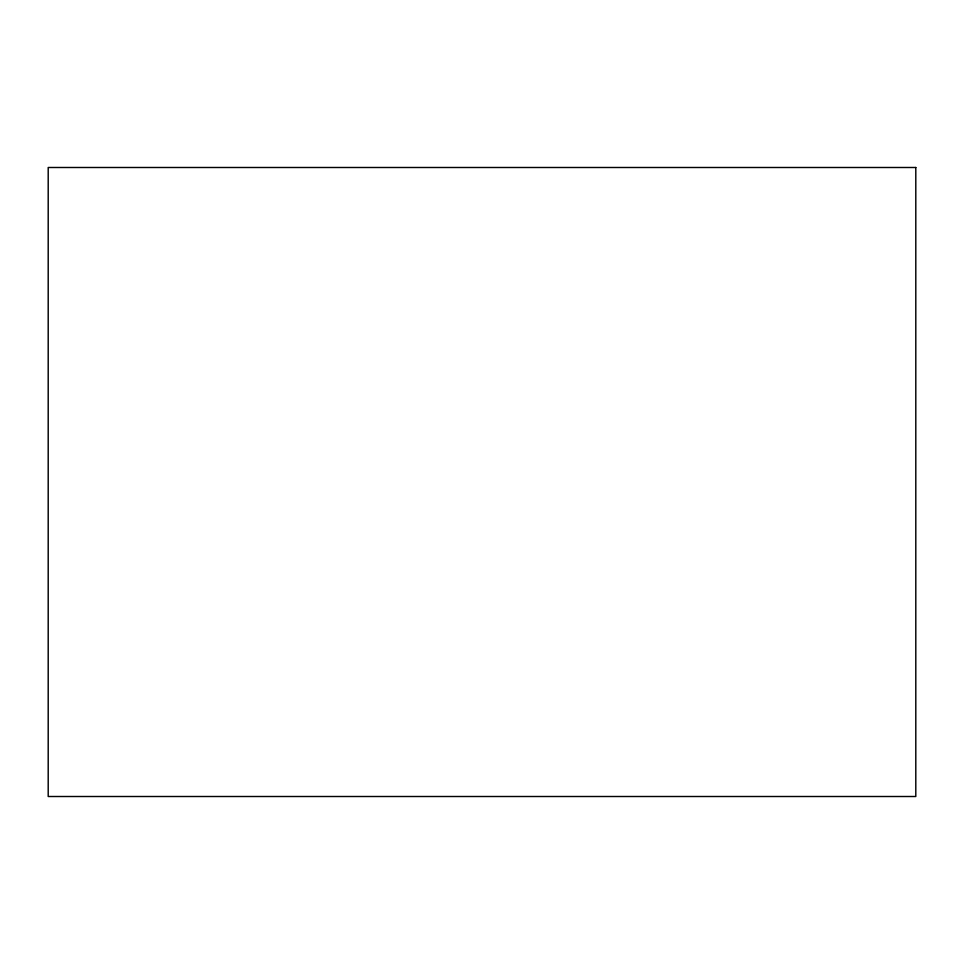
<?xml version="1.0" encoding="UTF-8"?>
<svg xmlns="http://www.w3.org/2000/svg" width="964" height="964" viewBox="0 0 964 964"><rect width="100%" height="100%" fill="white"/><g stroke="black" fill="none" stroke-linecap="round" stroke-linejoin="round"><path stroke-width="1.45" d="M915.8 167.495L48.2 167.495L48.2 796.505L915.8 796.505L915.8 167.495"/></g></svg>
